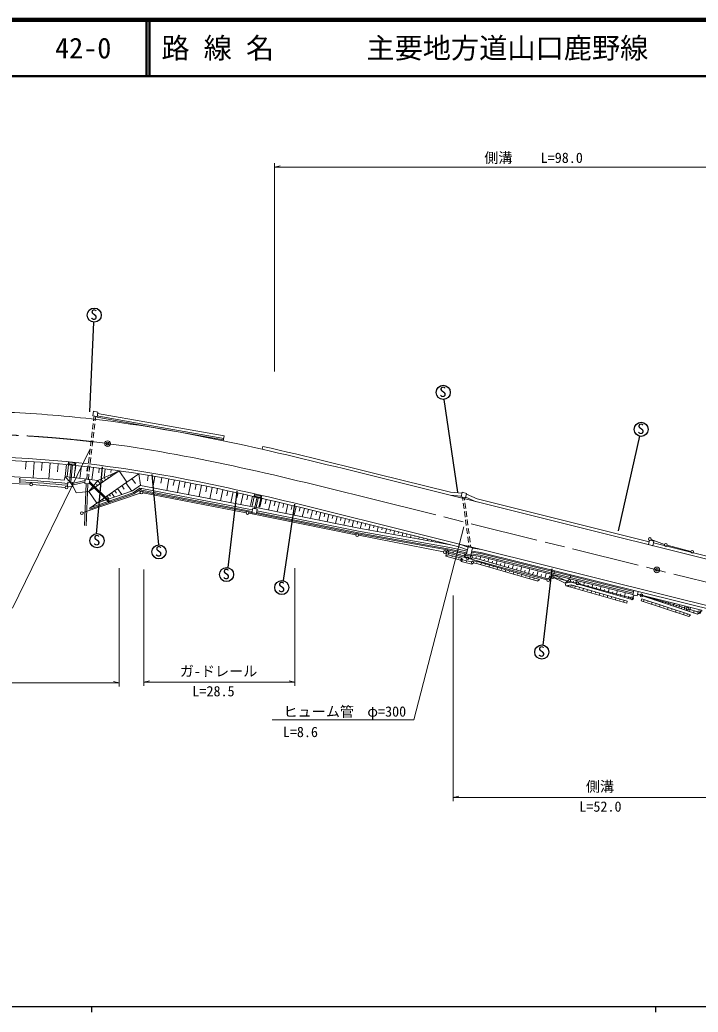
# Model space of a CAD drawing. Units: millimetres, scale not verified. Extents: x 40000 to 680000, y 20000 to 380000.
# Drawn here: x 155268 to 275579, y 204000 to 380000 of the extents above; entities that cross this region are included whole.
import ezdxf
from ezdxf.enums import TextEntityAlignment as Align

# ---------------------------------------------------------------- set-up
doc = ezdxf.new("R2010")
doc.units = ezdxf.units.MM
doc.header["$LTSCALE"] = 1000
doc.header["$PDMODE"] = 32
doc.header["$PDSIZE"] = 500
doc.linetypes.add('CHAIN', pattern=[18.5, 12, -1.5, 3.5, -1.5])
for name, color, linetype, lineweight in [('M-BGD', 7, 'Continuous', 13), ('M-BMK', 2, 'CHAIN', 13), ('M-BMK-ROW', 30, 'Continuous', 13), ('M-BMK-SRVR', 3, 'Continuous', 13), ('M-STR-HTXT', 7, 'Continuous', 13), ('M-STR-STRC', 7, 'Continuous', 13), ('M-TTL', 2, 'Continuous', 140), ('M-TTL-BAND', 7, 'Continuous', 25), ('M-TTL-LINE', 7, 'Continuous', 50)]:
    doc.layers.add(name, color=color, linetype=linetype, lineweight=lineweight)
doc.layers.add('M-TTL-TXT', color=7, linetype='Continuous')
doc.styles.add('ＭＳ ゴシック', font='')
doc.styles.get('ＭＳ ゴシック').set_extended_font_data('MS Gothic')

msp = doc.modelspace()

# ---------------------------------------------------------------- linework, layer by layer
at = {"layer": 'M-BGD', "lineweight": 25}
for p, q in [((168311, 326387), (167612, 310475)), ((230486, 312685), (232910, 296256)), ((265172, 306157), (261408, 289354)), ((169886, 300729), (168777, 288857)), ((178679, 299389), (179855, 286885)), ((193734, 296399), (192134, 282851)), ((203955, 294128), (201947, 280548)), ((249651, 282654), (248051, 269106))]:
    msp.add_line(p, q, dxfattribs=at)
at = {"layer": 'M-BGD'}
for p, q in [((168185, 309783), (168312, 310573)), ((168974, 309656), (168185, 309783)), ((168312, 310573), (169102, 310445)), ((169102, 310445), (168953, 309521)), ((168993, 309768), (178386, 308071)), ((169062, 310202), (178463, 308505)), ((168159, 307401), (168275, 308394)), ((168332, 308891), (168431, 309743)), ((168456, 307360), (168572, 308353)), ((168629, 308850), (168728, 309695)), ((168953, 309521), (178342, 307825)), ((191421, 305764), (178386, 308071)), ((191520, 306193), (178463, 308505)), ((167986, 305911), (168101, 306905)), ((168283, 305870), (168399, 306863)), ((191378, 305518), (178342, 307825)), ((167813, 304421), (167928, 305415)), ((168110, 304380), (168225, 305373)), ((191520, 306193), (191341, 305342)), ((167639, 302931), (167755, 303925)), ((167937, 302890), (168052, 303883)), ((198382, 304339), (198262, 303833)), ((198268, 303832), (199713, 303502)), ((198382, 304339), (199829, 304009)), ((199713, 303502), (201156, 303169)), ((199829, 304009), (201274, 303675)), ((201156, 303169), (202598, 302831)), ((201274, 303675), (202717, 303338)), ((202598, 302831), (204038, 302491)), ((202717, 303338), (204158, 302997)), ((204158, 302997), (205597, 302654)), ((156373, 301706), (156288, 300281)), ((157793, 301616), (157602, 298777)), ((159223, 301514), (159117, 300090)), ((160652, 301403), (160419, 298544)), ((162072, 301281), (161945, 299858)), ((163317, 299022), (163522, 301146)), ((163671, 298978), (163883, 301062)), ((163853, 301065), (163909, 301612)), ((164018, 301199), (164043, 301448)), ((165013, 301098), (164018, 301199)), ((164043, 301448), (165038, 301346)), ((164073, 297992), (164396, 301161)), ((164312, 297972), (164635, 301136)), ((165038, 301346), (165013, 301098)), ((165069, 300017), (165178, 300979)), ((165202, 301480), (165147, 300933)), ((167466, 301441), (167582, 302435)), ((167763, 301400), (167879, 302393)), ((204038, 302491), (205476, 302148)), ((205476, 302148), (206913, 301802)), ((205597, 302654), (207035, 302308)), ((206913, 301802), (208349, 301454)), ((207035, 302308), (208471, 301959)), ((208349, 301454), (209783, 301104)), ((208471, 301959), (209906, 301609)), ((209783, 301104), (211215, 300752)), ((209906, 301609), (211340, 301257)), ((211340, 301257), (212772, 300904)), ((164902, 298826), (165117, 300936)), ((165928, 298700), (166211, 300868)), ((167120, 298461), (167235, 299455)), ((167154, 299925), (167261, 300749)), ((167293, 299951), (167409, 300945)), ((167417, 298420), (167533, 299413)), ((167507, 296354), (172878, 300014)), ((167590, 299910), (167706, 300903)), ((167907, 300672), (169344, 300495)), ((168027, 298441), (168312, 300630)), ((169076, 298312), (172878, 300014)), ((169252, 299658), (169361, 300493)), ((169344, 300495), (170770, 300309)), ((170410, 300356), (170197, 298814)), ((170770, 300309), (172197, 300113)), ((171274, 299296), (171449, 299040)), ((171484, 300211), (171418, 299731)), ((171667, 299339), (171737, 299236)), ((171980, 299612), (172078, 299469)), ((172197, 300113), (173623, 299907)), ((172878, 300014), (174242, 298013)), ((173623, 299907), (175049, 299692)), ((174233, 298008), (176348, 299487)), ((175049, 299692), (176474, 299467)), ((176348, 299487), (176648, 297446)), ((176474, 299467), (177899, 299234)), ((178045, 299209), (177881, 298240)), ((177899, 299234), (179323, 298992)), ((179436, 299457), (179437, 299444)), ((211215, 300752), (212647, 300399)), ((212647, 300399), (214077, 300045)), ((212772, 300904), (214203, 300550)), ((214077, 300045), (215507, 299690)), ((214203, 300550), (215632, 300195)), ((215507, 299690), (216935, 299335)), ((215632, 300195), (217061, 299839)), ((216935, 299335), (218363, 298980)), ((217061, 299839), (218488, 299484)), ((218488, 299484), (231657, 296206)), ((155152, 298677), (155302, 298670)), ((155274, 298021), (155268, 297871)), ((155295, 298521), (155274, 298021)), ((155295, 298521), (155302, 298670)), ((163317, 299022), (163101, 298335)), ((163317, 299022), (164589, 297486)), ((163317, 299022), (169067, 298313)), ((163726, 297218), (163791, 298015)), ((163791, 298015), (164589, 297949)), ((164589, 297949), (164523, 297152)), ((166808, 297972), (164547, 297442)), ((166847, 298289), (164573, 297756)), ((165287, 296136), (164589, 297486)), ((167045, 297756), (166726, 290298)), ((166785, 297788), (166883, 298582)), ((167579, 297690), (166785, 297788)), ((166883, 298582), (167677, 298484)), ((167344, 297719), (167026, 290285)), ((169076, 298312), (167507, 296354)), ((167677, 298484), (167579, 297690)), ((167599, 297849), (171130, 294405)), ((167630, 298099), (171341, 294478)), ((168858, 297612), (169015, 297382)), ((168914, 294289), (174233, 298008)), ((169067, 298313), (169076, 298312)), ((169076, 298312), (169490, 297705)), ((169883, 298287), (170029, 298073)), ((170197, 298814), (170489, 298386)), ((170860, 298888), (170976, 298718)), ((174093, 297910), (175136, 296419)), ((175131, 298636), (175755, 297744)), ((175223, 296449), (176648, 297446)), ((179214, 299011), (178864, 297013)), ((179323, 298992), (180747, 298742)), ((180436, 298797), (180266, 297828)), ((180747, 298742), (182171, 298485)), ((181704, 298569), (181336, 296539)), ((182171, 298485), (183594, 298219)), ((182671, 298392), (182491, 297425)), ((183638, 298211), (183247, 296171)), ((183594, 298219), (185017, 297947)), ((184604, 298026), (184419, 297060)), ((185017, 297947), (186440, 297667)), ((185569, 297838), (185169, 295802)), ((186534, 297648), (186341, 296689)), ((186440, 297667), (187862, 297381)), ((187498, 297454), (187092, 295433)), ((218363, 298980), (284406, 282537)), ((164523, 297152), (163726, 297218)), ((165287, 296136), (167507, 296354)), ((167507, 296354), (168914, 294289)), ((167666, 293477), (175383, 296134)), ((167686, 293220), (175498, 295909)), ((168052, 296862), (168115, 296769)), ((168321, 297370), (168536, 297055)), ((168914, 294289), (175223, 296449)), ((171128, 295836), (171352, 295515)), ((171537, 296123), (172065, 295368)), ((172070, 296495), (172389, 296039)), ((172602, 296867), (173344, 295806)), ((173348, 297389), (173794, 296750)), ((175383, 296134), (176549, 296949)), ((175498, 295909), (176891, 296883)), ((176285, 296460), (195762, 292719)), ((176525, 296628), (195801, 292925)), ((176891, 296883), (176549, 296949)), ((176680, 297433), (195956, 293730)), ((176891, 296883), (195862, 293239)), ((187862, 297381), (189283, 297089)), ((188453, 297260), (188258, 296315)), ((189406, 297063), (188988, 295069)), ((189283, 297089), (190705, 296790)), ((190341, 296867), (190147, 295945)), ((190705, 296790), (192126, 296486)), ((191274, 296668), (190855, 294710)), ((192184, 296474), (191989, 295579)), ((192126, 296486), (193548, 296176)), ((193093, 296275), (192675, 294361)), ((193548, 296176), (194969, 295861)), ((193973, 296082), (193782, 295217)), ((194854, 295887), (194440, 294021)), ((194969, 295861), (196390, 295542)), ((195703, 295696), (195516, 294863)), ((196796, 295400), (196919, 295936)), ((196919, 295936), (198186, 295643)), ((196975, 295512), (197032, 295756)), ((197032, 295756), (198006, 295531)), ((233573, 295534), (231573, 295690)), ((233701, 296046), (231657, 296206)), ((233546, 295426), (233740, 296202)), ((233740, 296202), (234516, 296009)), ((234516, 296009), (234323, 295233)), ((236366, 295033), (234477, 295852)), ((168914, 294289), (167839, 293537)), ((169079, 294404), (169118, 294347)), ((169489, 294690), (169549, 294603)), ((169898, 294977), (170096, 294693)), ((170308, 295263), (170451, 295059)), ((170718, 295550), (171081, 295031)), ((196552, 295505), (196179, 293871)), ((196390, 295542), (197811, 295218)), ((196466, 293813), (196826, 295393)), ((198062, 295107), (196796, 295400)), ((196865, 293313), (197347, 295426)), ((197950, 295287), (196975, 295512)), ((197100, 293265), (197581, 295373)), ((197682, 293568), (198034, 295114)), ((197811, 295218), (199232, 294889)), ((198186, 295131), (197818, 293540)), ((198006, 295531), (197950, 295287)), ((198186, 295643), (198062, 295107)), ((198981, 294947), (198800, 294163)), ((199232, 294889), (200653, 294557)), ((199776, 294762), (199374, 293042)), ((200548, 294581), (200370, 293822)), ((200653, 294557), (202074, 294221)), ((201319, 294399), (200925, 292729)), ((202066, 294223), (201893, 293489)), ((202074, 294221), (203495, 293882)), ((202812, 294045), (202426, 292427)), ((234323, 295233), (233546, 295426)), ((233858, 294761), (233778, 295368)), ((234055, 293274), (233924, 294265)), ((234153, 294822), (234091, 295290)), ((234350, 293335), (234218, 294327)), ((236198, 294539), (234349, 295341)), ((236366, 295033), (266895, 287432)), ((167686, 293220), (167666, 293477)), ((195762, 292719), (214809, 288883)), ((195803, 292925), (196474, 292790)), ((195866, 293238), (196537, 293103)), ((215401, 289813), (195988, 293724)), ((196432, 292584), (196590, 293368)), ((197216, 292426), (196432, 292584)), ((196590, 293368), (197374, 293210)), ((197374, 293210), (197216, 292426)), ((197258, 292632), (215297, 288999)), ((197321, 292945), (215356, 289314)), ((203542, 293871), (203372, 293163)), ((203495, 293882), (204917, 293540)), ((204271, 293695), (203895, 292131)), ((205000, 293520), (204835, 292840)), ((204917, 293540), (206339, 293195)), ((205729, 293343), (205364, 291835)), ((206458, 293166), (206299, 292515)), ((206339, 293195), (207762, 292848)), ((207187, 292988), (206833, 291539)), ((207762, 292848), (209185, 292498)), ((207915, 292810), (207763, 292189)), ((208643, 292631), (208303, 291243)), ((209185, 292498), (210608, 292147)), ((209372, 292452), (209226, 291862)), ((210100, 292273), (209773, 290947)), ((234252, 291787), (234121, 292778)), ((234547, 291848), (234415, 292840)), ((210608, 292147), (212032, 291795)), ((210828, 292093), (210690, 291534)), ((211556, 291913), (211244, 290651)), ((212032, 291795), (213457, 291441)), ((212284, 291732), (212153, 291205)), ((213012, 291551), (212715, 290355)), ((213457, 291441), (214883, 291086)), ((213740, 291371), (213617, 290876)), ((214468, 291190), (214186, 290058)), ((214883, 291086), (216309, 290731)), ((215196, 291009), (215081, 290547)), ((215923, 290827), (215658, 289762)), ((216309, 290731), (233136, 286542)), ((216430, 291216), (233257, 287027)), ((216651, 290646), (216544, 290217)), ((217379, 290465), (217139, 289503)), ((234449, 290300), (234318, 291291)), ((234744, 290361), (234612, 291353)), ((214809, 288883), (231086, 286004)), ((215297, 288999), (231482, 286107)), ((215356, 289314), (231543, 286421)), ((215401, 289813), (231681, 286904)), ((218107, 290284), (218008, 289888)), ((218834, 290103), (218619, 289238)), ((219562, 289921), (219472, 289558)), ((220290, 289740), (220099, 288974)), ((221018, 289559), (220936, 289229)), ((221746, 289378), (221579, 288709)), ((222473, 289197), (222399, 288899)), ((223201, 289015), (223059, 288445)), ((223929, 288834), (223863, 288570)), ((224657, 288653), (224539, 288181)), ((234646, 288813), (234515, 289804)), ((234941, 288874), (234809, 289866)), ((225385, 288472), (225327, 288241)), ((226112, 288291), (226019, 287916)), ((226840, 288109), (226793, 287920)), ((227568, 287928), (227499, 287652)), ((228296, 287747), (228260, 287605)), ((229023, 287566), (228979, 287387)), ((229751, 287385), (229727, 287289)), ((230479, 287203), (230459, 287123)), ((233259, 287034), (233131, 286520)), ((233257, 287027), (237141, 286060)), ((233257, 287027), (234771, 286486)), ((234843, 287326), (234712, 288317)), ((235137, 287387), (235006, 288379)), ((235268, 286403), (235203, 286892)), ((266770, 286928), (266963, 287704)), ((267546, 286734), (266770, 286928)), ((266963, 287704), (267739, 287511)), ((267739, 287511), (267546, 286734)), ((267671, 287239), (284532, 283041)), ((230805, 284879), (231086, 286004)), ((231241, 285137), (230805, 284879)), ((234274, 285318), (231086, 286004)), ((231361, 285622), (231086, 286004)), ((231159, 285420), (231302, 285384)), ((231241, 285137), (231361, 285622)), ((233661, 284500), (231241, 285137)), ((233990, 284931), (231361, 285622)), ((234519, 285472), (231482, 286107)), ((234596, 285782), (231543, 286421)), ((232087, 285431), (232132, 285605)), ((232812, 285240), (232908, 285604)), ((233131, 286520), (234645, 285979)), ((233308, 285110), (233354, 285284)), ((234274, 285318), (233990, 284931)), ((234274, 285318), (234418, 285069)), ((234467, 285263), (234781, 286524)), ((234467, 285263), (235243, 285069)), ((234781, 286524), (235557, 286331)), ((234955, 286481), (234909, 286830)), ((235557, 286331), (235243, 285069)), ((236940, 285038), (235295, 285278)), ((237002, 285353), (235373, 285590)), ((237041, 285549), (235421, 285785)), ((237141, 286060), (235547, 286293)), ((237002, 285353), (264115, 278602)), ((237041, 285549), (282348, 274269)), ((237141, 286060), (282473, 274774)), ((233424, 284190), (230805, 284879)), ((231966, 284946), (231920, 284772)), ((232691, 284755), (232600, 284407)), ((233188, 284625), (233142, 284451)), ((233661, 284500), (233424, 284190)), ((233424, 284190), (233568, 283941)), ((233803, 284253), (233568, 283941)), ((233568, 283941), (235462, 283469)), ((233732, 284377), (233626, 284236)), ((233661, 284500), (233803, 284253)), ((233803, 284253), (235388, 283858)), ((233990, 284931), (234130, 284687)), ((234168, 284955), (234060, 284809)), ((234418, 285069), (234130, 284687)), ((234130, 284687), (235285, 284399)), ((234418, 285069), (235195, 284875)), ((234531, 284072), (234487, 283897)), ((234708, 284543), (234751, 284718)), ((235445, 285054), (235195, 284875)), ((235285, 284399), (235195, 284875)), ((235553, 284591), (235285, 284399)), ((235667, 284058), (235388, 283858)), ((235388, 283858), (235462, 283469)), ((236901, 284842), (235445, 285054)), ((235553, 284591), (235445, 285054)), ((235749, 283674), (235462, 283469)), ((235553, 284591), (236728, 284352)), ((235667, 284058), (236596, 283869)), ((235667, 284058), (235749, 283674)), ((235749, 283674), (236510, 283519)), ((236141, 284472), (236218, 284737)), ((236355, 283918), (236305, 283745)), ((247115, 280440), (236510, 283519)), ((247420, 280727), (236596, 283869)), ((248826, 280839), (236704, 284358)), ((236858, 284314), (237004, 284816)), ((236901, 284842), (263989, 278098)), ((236940, 285038), (264037, 278292)), ((237126, 283715), (237026, 283369)), ((237578, 284104), (237655, 284370)), ((237846, 283506), (237796, 283333)), ((238299, 283895), (238461, 284454)), ((239019, 283686), (239104, 283979)), ((239739, 283477), (239917, 284091)), ((240460, 283268), (240553, 283589)), ((241180, 283059), (241374, 283728)), ((242620, 282641), (242831, 283366)), ((238567, 283297), (238466, 282951)), ((239287, 283088), (239237, 282915)), ((240007, 282879), (239907, 282533)), ((240727, 282670), (240677, 282497)), ((241448, 282461), (241347, 282115)), ((241900, 282850), (242001, 283198)), ((242168, 282251), (242118, 282079)), ((242888, 282042), (242788, 281697)), ((243341, 282432), (243450, 282808)), ((243608, 281833), (243558, 281660)), ((244061, 282223), (244287, 283003)), ((244329, 281624), (244228, 281278)), ((244781, 282013), (244898, 282418)), ((245501, 281804), (245744, 282640)), ((246222, 281595), (246347, 282027)), ((246942, 281386), (247201, 282278)), ((247662, 281177), (247796, 281637)), ((248382, 280968), (248657, 281915)), ((249307, 282495), (250084, 282302)), ((249984, 281729), (250090, 282156)), ((245049, 281415), (244999, 281242)), ((245769, 281206), (245669, 280860)), ((246490, 280997), (246439, 280824)), ((247420, 280727), (247109, 280442)), ((249591, 281245), (248826, 280839)), ((249180, 281027), (249276, 281359)), ((249591, 281245), (249950, 281593)), ((249591, 281245), (251998, 280098)), ((249950, 281593), (252357, 280447)), ((251998, 280098), (252805, 280882)), ((253063, 280276), (251998, 280098)), ((251998, 280098), (252081, 279605)), ((252466, 280303), (252486, 280180)), ((253063, 280276), (252805, 280882)), ((252895, 281004), (253001, 281431)), ((263828, 277169), (253063, 280276)), ((253370, 280187), (253444, 280441)), ((253824, 280056), (253978, 280590)), ((254545, 279848), (254626, 280129)), ((255265, 279640), (255435, 280228)), ((256706, 279224), (256891, 279865)), ((253033, 279764), (252081, 279605)), ((253012, 279396), (252081, 279605)), ((252600, 279529), (252573, 279687)), ((253012, 279396), (253033, 279764)), ((262914, 276538), (253012, 279396)), ((262980, 276893), (253033, 279764)), ((253386, 279662), (253336, 279489)), ((253794, 279544), (253695, 279199)), ((254515, 279336), (254465, 279163)), ((255236, 279128), (255136, 278783)), ((255956, 278920), (255906, 278748)), ((255986, 279432), (256074, 279739)), ((256677, 278713), (256577, 278367)), ((257397, 278505), (257348, 278332)), ((257427, 279016), (257523, 279350)), ((258118, 278297), (258018, 277951)), ((258148, 278808), (258348, 279502)), ((258839, 278089), (258789, 277916)), ((258868, 278600), (258972, 278961)), ((259589, 278392), (259804, 279140)), ((260309, 278185), (260421, 278571)), ((261030, 277977), (261261, 278777)), ((261751, 277769), (261870, 278182)), ((262471, 277561), (262718, 278414)), ((263970, 278020), (264163, 278797)), ((264163, 278797), (264939, 278603)), ((264939, 278603), (264746, 277827)), ((275457, 274566), (264816, 278108)), ((264819, 278118), (276152, 275296)), ((259559, 277881), (259459, 277535)), ((260280, 277673), (260230, 277500)), ((261000, 277465), (260901, 277119)), ((261721, 277257), (261671, 277084)), ((262442, 277049), (262342, 276703)), ((262914, 276538), (262980, 276893)), ((263192, 277353), (263311, 277766)), ((264201, 277963), (263828, 277169)), ((264746, 277827), (263970, 278020)), ((265478, 277954), (265463, 277892)), ((265486, 276981), (265560, 277335)), ((273902, 274180), (265486, 276981)), ((265560, 277335), (274200, 274459)), ((265995, 277190), (265882, 276849)), ((265939, 277734), (265951, 277783)), ((266449, 277712), (266415, 277576)), ((266707, 276953), (266650, 276783)), ((266890, 277417), (266912, 277504)), ((267418, 276716), (267305, 276376)), ((267419, 277471), (267366, 277259)), ((267842, 277100), (267873, 277225)), ((268130, 276479), (268073, 276309)), ((268389, 277229), (268318, 276942)), ((268794, 276784), (268834, 276946)), ((269360, 276987), (269270, 276625)), ((269745, 276467), (269795, 276667)), ((270330, 276746), (270221, 276308)), ((270697, 276150), (270756, 276388)), ((271301, 276504), (271173, 275992)), ((268841, 276242), (268728, 275902)), ((269553, 276006), (269496, 275835)), ((270265, 275769), (270151, 275428)), ((270976, 275532), (270920, 275362)), ((271688, 275295), (271575, 274954)), ((271649, 275833), (271717, 276108)), ((272271, 276263), (272125, 275675)), ((272400, 275058), (272343, 274888)), ((272600, 275517), (272678, 275829)), ((273111, 274821), (272998, 274481)), ((273241, 276021), (273076, 275358)), ((273552, 275200), (273639, 275550)), ((273663, 274637), (273607, 274467)), ((274212, 275779), (274028, 275041)), ((274775, 274793), (274872, 275181)), ((275457, 274566), (276300, 275260)), ((273902, 274180), (274200, 274459))]:
    msp.add_line(p, q, dxfattribs=at)
for points in [[(168933, 309110), (170414, 308928), (171900, 308734), (173384, 308530), (174865, 308316), (176345, 308092), (177822, 307860), (179296, 307618), (180769, 307369), (182239, 307111), (183707, 306845), (185173, 306572), (186636, 306291), (188097, 306004), (189556, 305711), (191013, 305411), (192468, 305105), (193921, 304794), (195372, 304478), (196821, 304157), (198268, 303832), (199713, 303502), (201156, 303169), (202598, 302831), (204038, 302491), (205476, 302148), (206913, 301802), (208349, 301454), (209783, 301104), (211215, 300752), (212647, 300399), (214077, 300045), (215507, 299690), (216935, 299335), (218363, 298980)], [(167968, 301169), (169407, 300991), (170837, 300805), (172267, 300608), (173696, 300402), (175125, 300186), (176553, 299961), (177981, 299727), (179408, 299485), (180835, 299235), (182261, 298977), (183687, 298711), (185112, 298438), (186537, 298158), (187961, 297871), (189385, 297578), (190809, 297279), (192232, 296975), (193655, 296665), (195078, 296349), (196500, 296029), (197922, 295705), (199345, 295376), (200767, 295044), (202189, 294708), (203612, 294368), (205034, 294026), (206457, 293681), (207880, 293333), (209304, 292984), (210728, 292633), (212153, 292280), (213578, 291926), (215004, 291572), (216430, 291216)]]:
    msp.add_lwpolyline(points, dxfattribs=at)
at = {"layer": 'M-BGD', "lineweight": 25}
for centre in [(168467, 327627), (230357, 313929), (265471, 307371), (168959, 287620), (179948, 285638), (191924, 281619), (201734, 279316), (247841, 267873)]:
    msp.add_circle(centre, 1250, dxfattribs=at)
at = {"layer": 'M-BGD'}
for centre, radius, start, end in [((144705, 106554), 204000, 83.17976, 87.5778), ((144705, 106554), 196000, 83.18342, 104.23574), ((144705, 106554), 195500, 83.18342, 104.23547), ((145524, 112365), 186799, 84.60081, 94.19908), ((145524, 112365), 185979, 84.37764, 86.99395), ((145524, 112365), 186299, 84.37919, 86.99492)]:
    msp.add_arc(centre, radius, start, end, dxfattribs=at)
at = {"layer": 'M-BMK'}
msp.add_line((217396, 295098), (283440, 278655), dxfattribs=at)
msp.add_lwpolyline([(168451, 305140), (169910, 304960), (171368, 304769), (172825, 304569), (174281, 304359), (175735, 304139), (177187, 303910), (178639, 303673), (180089, 303427), (181537, 303173), (182984, 302911), (184430, 302641), (185874, 302365), (187317, 302081), (188759, 301791), (190199, 301495), (191638, 301192), (193076, 300885), (194513, 300571), (195949, 300253), (197384, 299931), (198818, 299604), (200250, 299272), (201682, 298938), (203114, 298599), (204544, 298258), (205974, 297914), (207403, 297567), (208832, 297219), (210260, 296868), (211688, 296516), (213115, 296162), (214542, 295808), (215969, 295453), (217396, 295098)], dxfattribs=at)
msp.add_arc((144705, 106554), 200000, 83.1813, 104.23786, dxfattribs=at)
at = {"layer": 'M-BMK-ROW'}
for p, q in [((147961, 297961), (157026, 297620)), ((157525, 297588), (163290, 297075)), ((166505, 292596), (176592, 296076)), ((177074, 296110), (195391, 292591)), ((195882, 292494), (214858, 288669)), ((215348, 288572), (230408, 285651)), ((267254, 287828), (269605, 286952)), ((230895, 285538), (234448, 284572)), ((270081, 286802), (274282, 285722)), ((234930, 284441), (248723, 280678)), ((249173, 280750), (249573, 281013)), ((250024, 281090), (253948, 280113)), ((254432, 279987), (263607, 277468)), ((265760, 277857), (273443, 275624)), ((273923, 275485), (275543, 275014))]:
    msp.add_line(p, q, dxfattribs=at)
for centre in [(157276, 297611), (163539, 297053), (176828, 296157), (166269, 292514), (195637, 292544), (215103, 288620), (267020, 287915), (269839, 286864), (230653, 285604), (274524, 285659), (234689, 284506), (248964, 280612), (249781, 281151), (254191, 280053), (265519, 277926), (263848, 277402), (273683, 275554), (275783, 274944)]:
    msp.add_circle(centre, 250, dxfattribs=at)
at = {"layer": 'M-BMK-SRVR'}
for centre in [(170832, 304839), (268240, 282440)]:
    msp.add_circle(centre, 500, dxfattribs=at)
for p in [(170832, 304839), (268240, 282440)]:
    msp.add_point(p, dxfattribs=at)
at = {"layer": 'M-STR-HTXT'}
for p, q in [((200417, 317610), (200417, 354589)), ((200417, 353852), (201417, 354102)), ((200417, 353852), (296633, 353852)), ((153967, 275649), (167755, 303925)), ((234009, 290066), (225138, 255869)), ((172878, 261788), (172878, 282744)), ((177266, 261894), (177266, 282531)), ((204019, 261894), (204019, 282744)), ((232125, 241434), (232125, 277917)), ((110992, 262409), (172878, 262409)), ((172878, 262409), (171878, 262659)), ((177266, 262516), (178266, 262766)), ((177266, 262516), (204019, 262516)), ((204019, 262516), (203019, 262766)), ((200021, 255848), (225138, 255869)), ((232125, 242055), (233125, 242305)), ((232125, 242055), (283230, 242055))]:
    msp.add_line(p, q, dxfattribs=at)
at = {"layer": 'M-TTL'}
msp.add_line((680000, 380000), (40000, 380000), dxfattribs=at)
at = {"layer": 'M-TTL-BAND'}
for p, q in [((40000, 205000), (579000, 205000)), ((168000, 205000), (168000, 204000)), ((268000, 205000), (268000, 204000))]:
    msp.add_line(p, q, dxfattribs=at)
at = {"layer": 'M-TTL-LINE'}
for p, q in [((177750, 380000), (177750, 370000)), ((178250, 380000), (178250, 370000)), ((40000, 370000), (680000, 370000))]:
    msp.add_line(p, q, dxfattribs=at)

# ---------------------------------------------------------------- texts
at = {"layer": 'M-BGD', "style": 'ＭＳ ゴシック'}
for p in [(167788, 326253), (229679, 312555), (264792, 305998), (168281, 286247), (179269, 284265), (191245, 280245), (201056, 277943), (247162, 266500)]:
    msp.add_text('S', height=1833, dxfattribs=at).set_placement(p, align=Align.BOTTOM_LEFT)
at = {"layer": 'M-STR-HTXT', "style": 'ＭＳ ゴシック'}
for s, p in [('側溝\u3000\u3000L=98.0', (237648, 354076)), ('ガ-ドレール', (183631, 263013)), ('L=28.5', (185877, 259462)), ('側溝', (255667, 242553)), ('L=52.0', (254507, 239001))]:
    msp.add_text(s, height=1833, dxfattribs=at).set_placement(p, align=Align.BOTTOM_LEFT)
at = {"layer": 'M-STR-STRC', "style": 'ＭＳ ゴシック'}
for s, p in [('ヒューム管', (202035, 255850)), ('φ=300', (216904, 255862)), ('L=8.6', (201909, 252233))]:
    msp.add_text(s, height=1833, dxfattribs=at).set_placement(p, align=Align.BOTTOM_LEFT)
at = {"layer": 'M-TTL-TXT', "style": 'ＭＳ ゴシック'}
for s, p in [('42-0', (161521, 375000)), ('路 線 名', (180380, 375000)), ('主要地方道山口鹿野線', (216734, 375000))]:
    msp.add_text(s, height=3666, dxfattribs=at).set_placement(p, align=Align.MIDDLE_LEFT)

doc.saveas('drawing.dxf')
